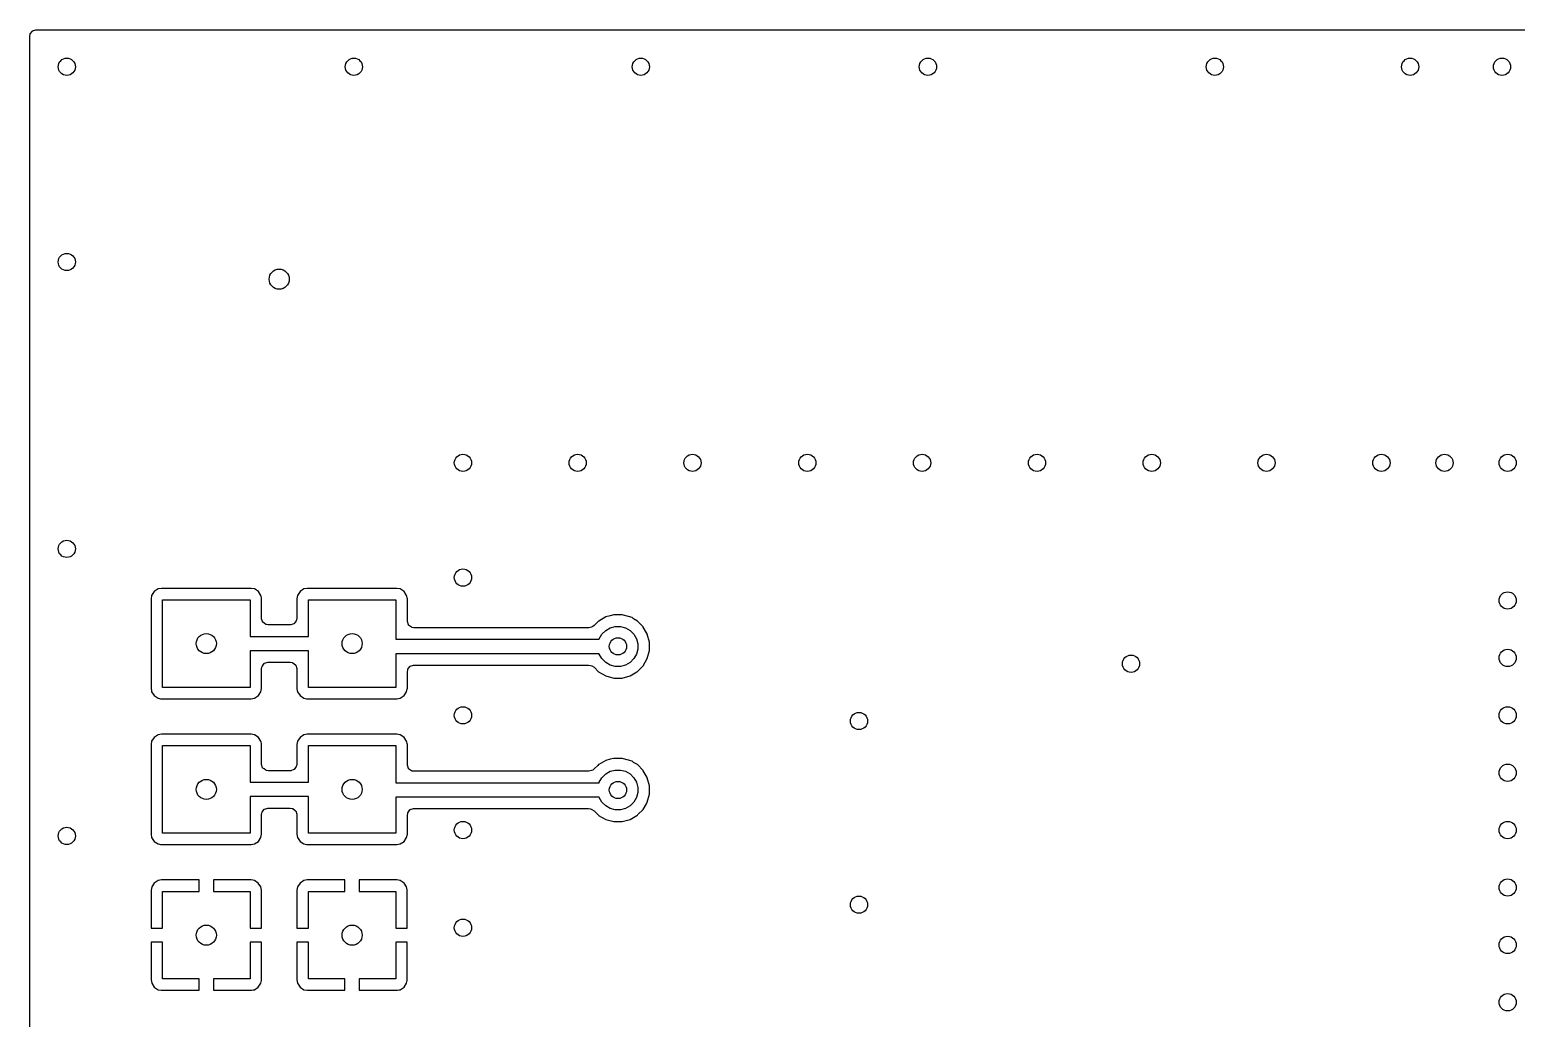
# Model space of a CAD drawing. Header units: inches. Extents: x 4.87 to 6.82, y -5.11 to -3.16.
# Drawn here: x 4.868 to 5.888, y -3.834 to -3.156 of the extents above; entities that cross this region are included whole.
import ezdxf

# ---------------------------------------------------------------- set-up
doc = ezdxf.new("R2010")
doc.units = ezdxf.units.IN
doc.header["$MEASUREMENT"] = 0
doc.layers.add('BLACK', color=250, linetype='CONTINUOUS')

msp = doc.modelspace()

# ---------------------------------------------------------------- linework, layer by layer
at = {"layer": 'BLACK', "linetype": 'CONTINUOUS'}
for p, q in [((4.8683, -3.1602), (4.8685, -3.159)), ((4.8683, -3.546), (4.8683, -3.1602)), ((4.8685, -3.159), (4.8686, -3.1585)), ((4.8686, -3.1585), (4.8701, -3.1566)), ((4.8701, -3.1565), (4.8702, -3.1564)), ((4.8701, -3.1566), (4.8701, -3.1565)), ((4.8702, -3.1564), (4.8725, -3.1557)), ((4.8725, -3.1557), (6.8201, -3.1557)), ((4.8683, -3.646), (4.8683, -3.546)), ((4.9519, -3.5437), (4.9515, -3.546)), ((4.9515, -3.546), (4.9515, -3.546)), ((4.9515, -3.546), (4.9515, -3.6075)), ((4.9515, -3.546), (4.9515, -3.546)), ((4.9537, -3.5411), (4.9519, -3.5437)), ((4.9519, -3.5437), (4.9519, -3.5437)), ((4.9563, -3.5393), (4.9537, -3.5411)), ((4.9537, -3.5411), (4.9537, -3.5411)), ((4.9586, -3.5389), (4.9563, -3.5393)), ((4.9563, -3.5393), (4.9563, -3.5393)), ((5.0201, -3.5389), (4.9586, -3.5389)), ((4.9586, -3.5389), (4.9586, -3.5389)), ((4.9586, -3.5389), (4.9586, -3.5389)), ((4.9594, -3.6068), (4.9594, -3.5468)), ((4.9594, -3.5468), (5.0194, -3.5468)), ((5.0194, -3.5468), (5.0194, -3.5719)), ((5.0224, -3.5393), (5.0201, -3.5389)), ((5.0201, -3.5389), (5.0201, -3.5389)), ((5.0201, -3.5389), (5.0201, -3.5389)), ((5.0201, -3.5389), (5.0201, -3.5389)), ((5.0201, -3.5389), (5.0201, -3.5389)), ((5.0224, -3.5393), (5.0224, -3.5393)), ((5.0224, -3.5393), (5.0224, -3.5393)), ((5.0224, -3.5393), (5.0224, -3.5393)), ((5.0251, -3.5411), (5.0224, -3.5393)), ((5.0268, -3.5437), (5.0251, -3.5411)), ((5.0251, -3.5411), (5.0251, -3.5411)), ((5.0251, -3.5411), (5.0251, -3.5411)), ((5.027, -3.5444), (5.0268, -3.5437)), ((5.0272, -3.5454), (5.027, -3.5444)), ((5.0273, -3.546), (5.0272, -3.5454)), ((5.0272, -3.5454), (5.0272, -3.5454)), ((5.0273, -3.5597), (5.0273, -3.546)), ((5.0273, -3.546), (5.0273, -3.546)), ((5.0273, -3.546), (5.0273, -3.546)), ((5.0519, -3.5437), (5.0515, -3.546)), ((5.0515, -3.546), (5.0515, -3.5594)), ((5.0537, -3.5411), (5.0519, -3.5437)), ((5.0519, -3.5437), (5.0519, -3.5437)), ((5.0563, -3.5393), (5.0537, -3.5411)), ((5.0537, -3.5411), (5.0537, -3.5411)), ((5.0586, -3.5389), (5.0563, -3.5393)), ((5.0563, -3.5393), (5.0563, -3.5393)), ((5.1201, -3.5389), (5.0586, -3.5389)), ((5.0586, -3.5389), (5.0586, -3.5389)), ((5.0586, -3.5389), (5.0586, -3.5389)), ((5.0594, -3.5719), (5.0594, -3.5468)), ((5.0594, -3.5468), (5.1194, -3.5468)), ((5.1194, -3.5468), (5.1194, -3.5738)), ((5.1224, -3.5393), (5.1201, -3.5389)), ((5.1201, -3.5389), (5.1201, -3.5389)), ((5.1201, -3.5389), (5.1201, -3.5389)), ((5.1201, -3.5389), (5.1201, -3.5389)), ((5.1201, -3.5389), (5.1201, -3.5389)), ((5.1224, -3.5393), (5.1224, -3.5393)), ((5.1224, -3.5393), (5.1224, -3.5393)), ((5.1224, -3.5393), (5.1224, -3.5393)), ((5.1251, -3.5411), (5.1224, -3.5393)), ((5.1268, -3.5437), (5.1251, -3.5411)), ((5.1251, -3.5411), (5.1251, -3.5411)), ((5.1251, -3.5411), (5.1251, -3.5411)), ((5.127, -3.5444), (5.1268, -3.5437)), ((5.1272, -3.5454), (5.127, -3.5444)), ((5.1273, -3.546), (5.1272, -3.5454)), ((5.1272, -3.5454), (5.1272, -3.5454)), ((5.1273, -3.5617), (5.1273, -3.546)), ((5.1273, -3.546), (5.1273, -3.546)), ((5.1273, -3.546), (5.1273, -3.546)), ((5.2664, -3.5577), (5.2633, -3.5585)), ((5.2688, -3.5571), (5.2664, -3.5577)), ((5.2664, -3.5577), (5.2664, -3.5577)), ((5.2745, -3.5571), (5.2688, -3.5571)), ((5.2789, -3.5582), (5.2745, -3.5571)), ((5.2745, -3.5571), (5.2745, -3.5571)), ((5.0279, -3.5616), (5.0273, -3.5597)), ((5.028, -3.562), (5.0279, -3.5616)), ((5.0281, -3.5622), (5.028, -3.562)), ((5.029, -3.5628), (5.0281, -3.5622)), ((5.0281, -3.5622), (5.0281, -3.5622)), ((5.0301, -3.5636), (5.029, -3.5628)), ((5.0306, -3.5638), (5.0301, -3.5636)), ((5.0301, -3.5636), (5.0301, -3.5636)), ((5.0301, -3.5636), (5.0301, -3.5636)), ((5.0301, -3.5636), (5.0301, -3.5636)), ((5.0318, -3.564), (5.0306, -3.5638)), ((5.0473, -3.564), (5.0318, -3.564)), ((5.0495, -3.5632), (5.0473, -3.564)), ((5.0497, -3.5631), (5.0495, -3.5632)), ((5.0511, -3.5611), (5.0497, -3.5631)), ((5.0513, -3.5606), (5.0511, -3.5611)), ((5.0515, -3.5594), (5.0513, -3.5606)), ((5.128, -3.564), (5.1273, -3.5617)), ((5.1281, -3.5642), (5.128, -3.564)), ((5.1301, -3.5656), (5.1281, -3.5642)), ((5.1281, -3.5642), (5.1281, -3.5642)), ((5.1306, -3.5657), (5.1301, -3.5656)), ((5.1318, -3.5659), (5.1306, -3.5657)), ((5.2518, -3.5659), (5.1318, -3.5659)), ((5.2536, -3.5655), (5.2518, -3.5659)), ((5.2544, -3.5651), (5.2536, -3.5655)), ((5.2554, -3.5643), (5.2544, -3.5651)), ((5.2579, -3.5619), (5.2554, -3.5643)), ((5.2583, -3.5614), (5.2579, -3.5619)), ((5.2579, -3.5619), (5.2579, -3.5619)), ((5.2585, -3.5613), (5.2583, -3.5614)), ((5.2583, -3.5614), (5.2583, -3.5614)), ((5.2583, -3.5614), (5.2583, -3.5614)), ((5.2583, -3.5614), (5.2583, -3.5614)), ((5.2633, -3.5585), (5.2585, -3.5613)), ((5.2585, -3.5613), (5.2585, -3.5613)), ((5.2607, -3.5704), (5.2633, -3.5678)), ((5.2633, -3.5585), (5.2633, -3.5585)), ((5.2633, -3.5678), (5.2664, -3.566)), ((5.2664, -3.566), (5.2699, -3.5651)), ((5.2699, -3.5651), (5.2735, -3.5651)), ((5.2735, -3.5651), (5.2769, -3.566)), ((5.2769, -3.566), (5.28, -3.5678)), ((5.2814, -3.5589), (5.2789, -3.5582)), ((5.2789, -3.5582), (5.2789, -3.5582)), ((5.28, -3.5678), (5.2826, -3.5704)), ((5.2823, -3.5598), (5.2814, -3.5589)), ((5.285, -3.5614), (5.2823, -3.5598)), ((5.289, -3.5654), (5.285, -3.5614)), ((5.285, -3.5614), (5.285, -3.5614)), ((5.285, -3.5614), (5.285, -3.5614)), ((5.289, -3.5655), (5.289, -3.5654)), ((5.289, -3.5654), (5.289, -3.5654)), ((5.289, -3.5654), (5.289, -3.5654)), ((5.2913, -3.5694), (5.289, -3.5655)), ((5.0194, -3.5719), (5.0594, -3.5719)), ((5.1194, -3.5738), (5.2588, -3.5738)), ((5.2588, -3.5738), (5.2589, -3.5735)), ((5.2589, -3.5735), (5.2607, -3.5704)), ((5.2826, -3.5704), (5.2844, -3.5735)), ((5.2844, -3.5735), (5.2853, -3.5769)), ((5.2853, -3.5769), (5.2853, -3.5805)), ((5.2918, -3.5702), (5.2913, -3.5694)), ((5.2913, -3.5694), (5.2913, -3.5694)), ((5.2913, -3.5694), (5.2913, -3.5694)), ((5.2918, -3.5704), (5.2918, -3.5702)), ((5.2933, -3.5759), (5.2918, -3.5704)), ((5.2933, -3.5816), (5.2933, -3.5759)), ((5.0594, -3.5817), (5.0194, -3.5817)), ((5.0194, -3.5817), (5.0194, -3.6068)), ((5.0594, -3.6068), (5.0594, -3.5817)), ((5.2588, -3.5837), (5.1194, -3.5837)), ((5.1194, -3.5837), (5.1194, -3.6068)), ((5.2589, -3.584), (5.2588, -3.5837)), ((5.2607, -3.5871), (5.2589, -3.584)), ((5.2633, -3.5897), (5.2607, -3.5871)), ((5.2826, -3.5871), (5.28, -3.5897)), ((5.2844, -3.584), (5.2826, -3.5871)), ((5.2853, -3.5805), (5.2844, -3.584)), ((5.2904, -3.5896), (5.2918, -3.5871)), ((5.2918, -3.5871), (5.2933, -3.5816)), ((5.2918, -3.5871), (5.2918, -3.5871)), ((5.2918, -3.5871), (5.2918, -3.5871)), ((5.0273, -3.5941), (5.0275, -3.5929)), ((5.0273, -3.6075), (5.0273, -3.5941)), ((5.0275, -3.5929), (5.0276, -3.5924)), ((5.0276, -3.5924), (5.029, -3.5904)), ((5.029, -3.5904), (5.0291, -3.5904)), ((5.0291, -3.5904), (5.0292, -3.5903)), ((5.0292, -3.5903), (5.0315, -3.5896)), ((5.0315, -3.5896), (5.047, -3.5896)), ((5.047, -3.5896), (5.0482, -3.5898)), ((5.0482, -3.5898), (5.0487, -3.5899)), ((5.0487, -3.5899), (5.0506, -3.5914)), ((5.0506, -3.5914), (5.0507, -3.5915)), ((5.0507, -3.5915), (5.0515, -3.5938)), ((5.0515, -3.5938), (5.0515, -3.6075)), ((5.1273, -3.5961), (5.1275, -3.5949)), ((5.1273, -3.6075), (5.1273, -3.5961)), ((5.1275, -3.5949), (5.1276, -3.5944)), ((5.1276, -3.5944), (5.129, -3.5924)), ((5.129, -3.5924), (5.1291, -3.5924)), ((5.1291, -3.5924), (5.1292, -3.5923)), ((5.1292, -3.5923), (5.1315, -3.5916)), ((5.1315, -3.5916), (5.2516, -3.5916)), ((5.2516, -3.5916), (5.2528, -3.5917)), ((5.2528, -3.5917), (5.2537, -3.592)), ((5.2537, -3.592), (5.2553, -3.593)), ((5.2553, -3.593), (5.2583, -3.5961)), ((5.2583, -3.5961), (5.2584, -3.5961)), ((5.2584, -3.5961), (5.2584, -3.5961)), ((5.2584, -3.5961), (5.2633, -3.5989)), ((5.2664, -3.5915), (5.2633, -3.5897)), ((5.2699, -3.5924), (5.2664, -3.5915)), ((5.2735, -3.5924), (5.2699, -3.5924)), ((5.2769, -3.5915), (5.2735, -3.5924)), ((5.28, -3.5897), (5.2769, -3.5915)), ((5.28, -3.5989), (5.2847, -3.5962)), ((5.2847, -3.5962), (5.2848, -3.5962)), ((5.2848, -3.5962), (5.2849, -3.5961)), ((5.2849, -3.5961), (5.2851, -3.596)), ((5.2851, -3.596), (5.2853, -3.5957)), ((5.2851, -3.596), (5.2851, -3.596)), ((5.2853, -3.5957), (5.289, -3.592)), ((5.289, -3.592), (5.2904, -3.5896)), ((4.9515, -3.6075), (4.9515, -3.6075)), ((4.9515, -3.6075), (4.9518, -3.6093)), ((5.0194, -3.6068), (4.9594, -3.6068)), ((5.0268, -3.6099), (5.0273, -3.6075)), ((5.0515, -3.6075), (5.0515, -3.6075)), ((5.0515, -3.6075), (5.0518, -3.6093)), ((5.1194, -3.6068), (5.0594, -3.6068)), ((5.1268, -3.6099), (5.1272, -3.6078)), ((5.1272, -3.6078), (5.1273, -3.6075)), ((5.2633, -3.5989), (5.2633, -3.5989)), ((5.2633, -3.5989), (5.2633, -3.5989)), ((5.2633, -3.5989), (5.2688, -3.6004)), ((5.2688, -3.6004), (5.2688, -3.6004)), ((5.2688, -3.6004), (5.2745, -3.6004)), ((5.2745, -3.6004), (5.28, -3.5989)), ((5.2745, -3.6004), (5.2745, -3.6004)), ((5.28, -3.5989), (5.28, -3.5989)), ((5.28, -3.5989), (5.28, -3.5989)), ((5.28, -3.5989), (5.28, -3.5989)), ((4.9518, -3.6093), (4.9519, -3.6097)), ((4.9519, -3.6097), (4.9519, -3.6099)), ((4.9519, -3.6099), (4.9519, -3.6099)), ((4.9519, -3.6099), (4.9537, -3.6125)), ((4.9537, -3.6125), (4.9563, -3.6142)), ((4.9563, -3.6142), (4.9572, -3.6144)), ((4.9572, -3.6144), (4.958, -3.6146)), ((4.958, -3.6146), (4.958, -3.6146)), ((4.958, -3.6146), (4.9584, -3.6146)), ((4.9584, -3.6146), (4.9584, -3.6146)), ((4.9584, -3.6146), (4.9585, -3.6147)), ((4.9585, -3.6147), (4.9586, -3.6147)), ((4.9586, -3.6147), (4.9586, -3.6147)), ((4.9586, -3.6147), (4.9586, -3.6147)), ((4.9586, -3.6147), (5.0201, -3.6147)), ((5.0201, -3.6147), (5.0224, -3.6142)), ((5.0201, -3.6147), (5.0201, -3.6147)), ((5.0224, -3.6142), (5.0251, -3.6125)), ((5.0251, -3.6125), (5.0268, -3.6099)), ((5.0518, -3.6093), (5.0519, -3.6097)), ((5.0519, -3.6097), (5.0519, -3.6099)), ((5.0519, -3.6099), (5.0519, -3.6099)), ((5.0519, -3.6099), (5.0537, -3.6125)), ((5.0537, -3.6125), (5.0563, -3.6142)), ((5.0563, -3.6142), (5.0572, -3.6144)), ((5.0572, -3.6144), (5.058, -3.6146)), ((5.058, -3.6146), (5.058, -3.6146)), ((5.058, -3.6146), (5.0584, -3.6146)), ((5.0584, -3.6146), (5.0584, -3.6146)), ((5.0584, -3.6146), (5.0585, -3.6147)), ((5.0585, -3.6147), (5.0586, -3.6147)), ((5.0586, -3.6147), (5.0586, -3.6147)), ((5.0586, -3.6147), (5.0586, -3.6147)), ((5.0586, -3.6147), (5.1201, -3.6147)), ((5.1201, -3.6147), (5.1224, -3.6142)), ((5.1201, -3.6147), (5.1201, -3.6147)), ((5.1224, -3.6142), (5.1251, -3.6125)), ((5.1251, -3.6125), (5.1268, -3.6099)), ((4.9563, -3.6393), (4.9537, -3.6411)), ((4.9586, -3.6389), (4.9563, -3.6393)), ((4.9563, -3.6393), (4.9563, -3.6393)), ((5.0201, -3.6389), (4.9586, -3.6389)), ((4.9586, -3.6389), (4.9586, -3.6389)), ((4.9586, -3.6389), (4.9586, -3.6389)), ((5.0224, -3.6393), (5.0201, -3.6389)), ((5.0201, -3.6389), (5.0201, -3.6389)), ((5.0201, -3.6389), (5.0201, -3.6389)), ((5.0201, -3.6389), (5.0201, -3.6389)), ((5.0201, -3.6389), (5.0201, -3.6389)), ((5.0224, -3.6393), (5.0224, -3.6393)), ((5.0224, -3.6393), (5.0224, -3.6393)), ((5.0224, -3.6393), (5.0224, -3.6393)), ((5.0242, -3.6405), (5.0224, -3.6393)), ((5.0563, -3.6393), (5.0537, -3.6411)), ((5.0586, -3.6389), (5.0563, -3.6393)), ((5.0563, -3.6393), (5.0563, -3.6393)), ((5.1201, -3.6389), (5.0586, -3.6389)), ((5.0586, -3.6389), (5.0586, -3.6389)), ((5.0586, -3.6389), (5.0586, -3.6389)), ((5.1224, -3.6393), (5.1201, -3.6389)), ((5.1201, -3.6389), (5.1201, -3.6389)), ((5.1201, -3.6389), (5.1201, -3.6389)), ((5.1201, -3.6389), (5.1201, -3.6389)), ((5.1201, -3.6389), (5.1201, -3.6389)), ((5.1224, -3.6393), (5.1224, -3.6393)), ((5.1224, -3.6393), (5.1224, -3.6393)), ((5.1224, -3.6393), (5.1224, -3.6393)), ((5.1242, -3.6405), (5.1224, -3.6393)), ((4.8683, -3.746), (4.8683, -3.646)), ((4.9519, -3.6437), (4.9515, -3.646)), ((4.9515, -3.646), (4.9515, -3.7075)), ((4.9537, -3.6411), (4.9519, -3.6437)), ((4.9519, -3.6437), (4.9519, -3.6437)), ((4.9537, -3.6411), (4.9537, -3.6411)), ((4.9594, -3.7068), (4.9594, -3.6468)), ((4.9594, -3.6468), (5.0194, -3.6468)), ((5.0194, -3.6468), (5.0194, -3.6719)), ((5.0251, -3.6411), (5.0242, -3.6405)), ((5.0268, -3.6437), (5.0251, -3.6411)), ((5.0251, -3.6411), (5.0251, -3.6411)), ((5.027, -3.6444), (5.0268, -3.6437)), ((5.0272, -3.6454), (5.027, -3.6444)), ((5.0273, -3.646), (5.0272, -3.6454)), ((5.0272, -3.6454), (5.0272, -3.6454)), ((5.0273, -3.6597), (5.0273, -3.646)), ((5.0273, -3.646), (5.0273, -3.646)), ((5.0273, -3.646), (5.0273, -3.646)), ((5.0519, -3.6437), (5.0515, -3.646)), ((5.0515, -3.646), (5.0515, -3.6594)), ((5.0537, -3.6411), (5.0519, -3.6437)), ((5.0519, -3.6437), (5.0519, -3.6437)), ((5.0537, -3.6411), (5.0537, -3.6411)), ((5.0594, -3.6719), (5.0594, -3.6468)), ((5.0594, -3.6468), (5.1194, -3.6468)), ((5.1194, -3.6468), (5.1194, -3.6722)), ((5.1251, -3.6411), (5.1242, -3.6405)), ((5.1268, -3.6437), (5.1251, -3.6411)), ((5.1251, -3.6411), (5.1251, -3.6411)), ((5.127, -3.6444), (5.1268, -3.6437)), ((5.1272, -3.6454), (5.127, -3.6444)), ((5.1273, -3.646), (5.1272, -3.6454)), ((5.1272, -3.6454), (5.1272, -3.6454)), ((5.1273, -3.6601), (5.1273, -3.646)), ((5.1273, -3.646), (5.1273, -3.646)), ((5.1273, -3.646), (5.1273, -3.646)), ((5.028, -3.662), (5.0273, -3.6597)), ((5.0515, -3.6594), (5.0513, -3.6606)), ((5.2583, -3.6598), (5.2579, -3.6603)), ((5.2585, -3.6598), (5.2583, -3.6598)), ((5.2583, -3.6598), (5.2583, -3.6598)), ((5.2583, -3.6598), (5.2583, -3.6598)), ((5.2583, -3.6598), (5.2583, -3.6598)), ((5.2633, -3.657), (5.2585, -3.6598)), ((5.2585, -3.6598), (5.2585, -3.6598)), ((5.2664, -3.6561), (5.2633, -3.657)), ((5.2633, -3.657), (5.2633, -3.657)), ((5.2688, -3.6555), (5.2664, -3.6561)), ((5.2664, -3.6561), (5.2664, -3.6561)), ((5.2745, -3.6555), (5.2688, -3.6555)), ((5.2789, -3.6567), (5.2745, -3.6555)), ((5.2745, -3.6555), (5.2745, -3.6555)), ((5.2814, -3.6574), (5.2789, -3.6567)), ((5.2789, -3.6567), (5.2789, -3.6567)), ((5.2823, -3.6583), (5.2814, -3.6574)), ((5.285, -3.6598), (5.2823, -3.6583)), ((5.289, -3.6639), (5.285, -3.6598)), ((5.285, -3.6598), (5.285, -3.6598)), ((5.285, -3.6598), (5.285, -3.6598)), ((5.0281, -3.6622), (5.028, -3.662)), ((5.028, -3.662), (5.028, -3.662)), ((5.029, -3.6628), (5.0281, -3.6622)), ((5.0281, -3.6622), (5.0281, -3.6622)), ((5.0301, -3.6636), (5.029, -3.6628)), ((5.0306, -3.6638), (5.0301, -3.6636)), ((5.0301, -3.6636), (5.0301, -3.6636)), ((5.0301, -3.6636), (5.0301, -3.6636)), ((5.0301, -3.6636), (5.0301, -3.6636)), ((5.0318, -3.664), (5.0306, -3.6638)), ((5.0473, -3.664), (5.0318, -3.664)), ((5.0495, -3.6632), (5.0473, -3.664)), ((5.0497, -3.6631), (5.0495, -3.6632)), ((5.0511, -3.6611), (5.0497, -3.6631)), ((5.0513, -3.6606), (5.0511, -3.6611)), ((5.128, -3.6624), (5.1273, -3.6601)), ((5.1281, -3.6626), (5.128, -3.6624)), ((5.1301, -3.664), (5.1281, -3.6626)), ((5.1281, -3.6626), (5.1281, -3.6626)), ((5.1306, -3.6642), (5.1301, -3.664)), ((5.1318, -3.6644), (5.1306, -3.6642)), ((5.2518, -3.6644), (5.1318, -3.6644)), ((5.2536, -3.6639), (5.2518, -3.6644)), ((5.2544, -3.6635), (5.2536, -3.6639)), ((5.2554, -3.6628), (5.2544, -3.6635)), ((5.2579, -3.6603), (5.2554, -3.6628)), ((5.2579, -3.6603), (5.2579, -3.6603)), ((5.2589, -3.6719), (5.2607, -3.6688)), ((5.2607, -3.6688), (5.2633, -3.6662)), ((5.2633, -3.6662), (5.2664, -3.6644)), ((5.2664, -3.6644), (5.2699, -3.6635)), ((5.2699, -3.6635), (5.2735, -3.6635)), ((5.2735, -3.6635), (5.2769, -3.6644)), ((5.2769, -3.6644), (5.28, -3.6662)), ((5.28, -3.6662), (5.2826, -3.6688)), ((5.2826, -3.6688), (5.2844, -3.6719)), ((5.2891, -3.664), (5.289, -3.6639)), ((5.289, -3.6639), (5.289, -3.6639)), ((5.289, -3.6639), (5.289, -3.6639)), ((5.2918, -3.6687), (5.2891, -3.664)), ((5.2891, -3.664), (5.2891, -3.664)), ((5.2918, -3.6688), (5.2918, -3.6687)), ((5.2933, -3.6743), (5.2918, -3.6688)), ((5.2918, -3.6688), (5.2918, -3.6688)), ((5.2918, -3.6688), (5.2918, -3.6688)), ((5.2918, -3.6688), (5.2918, -3.6688)), ((5.2918, -3.6688), (5.2918, -3.6688)), ((5.0194, -3.6719), (5.0594, -3.6719)), ((5.1194, -3.6722), (5.2588, -3.6722)), ((5.2588, -3.6722), (5.2589, -3.6719)), ((5.2844, -3.6719), (5.2853, -3.6754)), ((5.2853, -3.679), (5.2844, -3.6824)), ((5.2853, -3.6754), (5.2853, -3.679)), ((5.2918, -3.6855), (5.2933, -3.68)), ((5.2933, -3.68), (5.2933, -3.6743)), ((5.0594, -3.6817), (5.0194, -3.6817)), ((5.0194, -3.6817), (5.0194, -3.7068)), ((5.0276, -3.6924), (5.029, -3.6904)), ((5.029, -3.6904), (5.0291, -3.6904)), ((5.0291, -3.6904), (5.0292, -3.6903)), ((5.0292, -3.6903), (5.0315, -3.6896)), ((5.0315, -3.6896), (5.047, -3.6896)), ((5.047, -3.6896), (5.0482, -3.6898)), ((5.0482, -3.6898), (5.0487, -3.6899)), ((5.0487, -3.6899), (5.0506, -3.6914)), ((5.0594, -3.7068), (5.0594, -3.6817)), ((5.2588, -3.6821), (5.1194, -3.6821)), ((5.1194, -3.6821), (5.1194, -3.7068)), ((5.1292, -3.6907), (5.1315, -3.69)), ((5.1315, -3.69), (5.2516, -3.69)), ((5.2516, -3.69), (5.2528, -3.6902)), ((5.2528, -3.6902), (5.2537, -3.6905)), ((5.2537, -3.6905), (5.2553, -3.6914)), ((5.2589, -3.6824), (5.2588, -3.6821)), ((5.2607, -3.6856), (5.2589, -3.6824)), ((5.2633, -3.6881), (5.2607, -3.6856)), ((5.2664, -3.6899), (5.2633, -3.6881)), ((5.2699, -3.6908), (5.2664, -3.6899)), ((5.2769, -3.6899), (5.2735, -3.6908)), ((5.28, -3.6881), (5.2769, -3.6899)), ((5.2826, -3.6856), (5.28, -3.6881)), ((5.2844, -3.6824), (5.2826, -3.6856)), ((5.2853, -3.6941), (5.289, -3.6905)), ((5.289, -3.6905), (5.2912, -3.6866)), ((5.2912, -3.6866), (5.2918, -3.6855)), ((5.2918, -3.6855), (5.2918, -3.6855)), ((5.2918, -3.6855), (5.2918, -3.6855)), ((5.0273, -3.6941), (5.0275, -3.6929)), ((5.0273, -3.7075), (5.0273, -3.6941)), ((5.0275, -3.6928), (5.0276, -3.6924)), ((5.0275, -3.6929), (5.0275, -3.6928)), ((5.0506, -3.6914), (5.0507, -3.6915)), ((5.0507, -3.6915), (5.0515, -3.6938)), ((5.0515, -3.6938), (5.0515, -3.7075)), ((5.1273, -3.6945), (5.1275, -3.6933)), ((5.1273, -3.7075), (5.1273, -3.6945)), ((5.1275, -3.6933), (5.1276, -3.6928)), ((5.1276, -3.6928), (5.129, -3.6908)), ((5.129, -3.6908), (5.1291, -3.6908)), ((5.1291, -3.6908), (5.1292, -3.6907)), ((5.2553, -3.6914), (5.2583, -3.6945)), ((5.2583, -3.6945), (5.2584, -3.6945)), ((5.2584, -3.6945), (5.2584, -3.6946)), ((5.2584, -3.6946), (5.2633, -3.6974)), ((5.2633, -3.6974), (5.2633, -3.6974)), ((5.2633, -3.6974), (5.2633, -3.6974)), ((5.2633, -3.6974), (5.2688, -3.6988)), ((5.2688, -3.6988), (5.2688, -3.6988)), ((5.2688, -3.6988), (5.2745, -3.6988)), ((5.2735, -3.6908), (5.2699, -3.6908)), ((5.2745, -3.6988), (5.28, -3.6974)), ((5.2745, -3.6988), (5.2745, -3.6988)), ((5.28, -3.6974), (5.2847, -3.6946)), ((5.28, -3.6974), (5.28, -3.6974)), ((5.28, -3.6974), (5.28, -3.6974)), ((5.28, -3.6974), (5.28, -3.6974)), ((5.2847, -3.6946), (5.2848, -3.6946)), ((5.2848, -3.6946), (5.2849, -3.6946)), ((5.2849, -3.6946), (5.2851, -3.6945)), ((5.2851, -3.6944), (5.2853, -3.6941)), ((5.2851, -3.6945), (5.2851, -3.6944)), ((4.9515, -3.7075), (4.9515, -3.7075)), ((4.9515, -3.7075), (4.9519, -3.7099)), ((4.9519, -3.7099), (4.9519, -3.7099)), ((4.9519, -3.7099), (4.9537, -3.7125)), ((5.0194, -3.7068), (4.9594, -3.7068)), ((5.0251, -3.7125), (5.0268, -3.7099)), ((5.0268, -3.7099), (5.0273, -3.7075)), ((5.0515, -3.7075), (5.0515, -3.7075)), ((5.0515, -3.7075), (5.0519, -3.7099)), ((5.0519, -3.7099), (5.0519, -3.7099)), ((5.0519, -3.7099), (5.0537, -3.7125)), ((5.1194, -3.7068), (5.0594, -3.7068)), ((5.1251, -3.7125), (5.1268, -3.7099)), ((5.1268, -3.7099), (5.1273, -3.7075)), ((4.9537, -3.7125), (4.9563, -3.7142)), ((4.9563, -3.7142), (4.9572, -3.7144)), ((4.9572, -3.7144), (4.958, -3.7146)), ((4.958, -3.7146), (4.958, -3.7146)), ((4.958, -3.7146), (4.9584, -3.7146)), ((4.9584, -3.7146), (4.9584, -3.7146)), ((4.9584, -3.7146), (4.9585, -3.7147)), ((4.9585, -3.7147), (4.9586, -3.7147)), ((4.9586, -3.7147), (4.9586, -3.7147)), ((4.9586, -3.7147), (4.9586, -3.7147)), ((4.9586, -3.7147), (5.0201, -3.7147)), ((5.0201, -3.7147), (5.0224, -3.7142)), ((5.0201, -3.7147), (5.0201, -3.7147)), ((5.0224, -3.7142), (5.0251, -3.7125)), ((5.0537, -3.7125), (5.0563, -3.7142)), ((5.0563, -3.7142), (5.0572, -3.7144)), ((5.0572, -3.7144), (5.058, -3.7146)), ((5.058, -3.7146), (5.058, -3.7146)), ((5.058, -3.7146), (5.0584, -3.7146)), ((5.0584, -3.7146), (5.0584, -3.7146)), ((5.0584, -3.7146), (5.0585, -3.7147)), ((5.0585, -3.7147), (5.0586, -3.7147)), ((5.0586, -3.7147), (5.0586, -3.7147)), ((5.0586, -3.7147), (5.0586, -3.7147)), ((5.0586, -3.7147), (5.1201, -3.7147)), ((5.1201, -3.7147), (5.1224, -3.7142)), ((5.1201, -3.7147), (5.1201, -3.7147)), ((5.1224, -3.7142), (5.1251, -3.7125)), ((4.9537, -3.7411), (4.952, -3.7437)), ((4.9563, -3.7394), (4.9537, -3.7411)), ((4.9537, -3.7411), (4.9537, -3.7411)), ((4.9586, -3.7389), (4.9563, -3.7394)), ((4.9563, -3.7394), (4.9563, -3.7394)), ((4.9844, -3.7389), (4.9586, -3.7389)), ((4.9844, -3.7468), (4.9844, -3.7389)), ((4.9844, -3.7389), (4.9844, -3.7389)), ((4.9844, -3.7389), (4.9844, -3.7389)), ((4.9844, -3.7389), (4.9844, -3.7389)), ((4.9943, -3.7389), (4.9943, -3.7389)), ((4.9943, -3.7389), (4.9943, -3.7468)), ((5.0201, -3.7389), (4.9943, -3.7389)), ((4.9943, -3.7389), (4.9943, -3.7389)), ((5.0224, -3.7394), (5.0201, -3.7389)), ((5.0201, -3.7389), (5.0201, -3.7389)), ((5.025, -3.7411), (5.0224, -3.7394)), ((5.0224, -3.7394), (5.0224, -3.7394)), ((5.0268, -3.7437), (5.025, -3.7411)), ((5.025, -3.7411), (5.025, -3.7411)), ((5.0537, -3.7411), (5.052, -3.7437)), ((5.0563, -3.7394), (5.0537, -3.7411)), ((5.0537, -3.7411), (5.0537, -3.7411)), ((5.0586, -3.7389), (5.0563, -3.7394)), ((5.0563, -3.7394), (5.0563, -3.7394)), ((5.0844, -3.7389), (5.0586, -3.7389)), ((5.0844, -3.7468), (5.0844, -3.7389)), ((5.0844, -3.7389), (5.0844, -3.7389)), ((5.0844, -3.7389), (5.0844, -3.7389)), ((5.0844, -3.7389), (5.0844, -3.7389)), ((5.0943, -3.7389), (5.0943, -3.7389)), ((5.0943, -3.7389), (5.0943, -3.7468)), ((5.1201, -3.7389), (5.0943, -3.7389)), ((5.0943, -3.7389), (5.0943, -3.7389)), ((5.1224, -3.7394), (5.1201, -3.7389)), ((5.1201, -3.7389), (5.1201, -3.7389)), ((5.125, -3.7411), (5.1224, -3.7394)), ((5.1224, -3.7394), (5.1224, -3.7394)), ((5.1268, -3.7437), (5.125, -3.7411)), ((5.125, -3.7411), (5.125, -3.7411)), ((4.8683, -3.846), (4.8683, -3.746)), ((4.952, -3.7437), (4.9515, -3.746)), ((4.9515, -3.746), (4.9515, -3.7719)), ((4.9515, -3.746), (4.9515, -3.746)), ((4.952, -3.7437), (4.952, -3.7437)), ((4.9594, -3.7719), (4.9594, -3.7468)), ((4.9594, -3.7468), (4.9844, -3.7468)), ((4.9943, -3.7468), (5.0194, -3.7468)), ((5.0194, -3.7468), (5.0194, -3.7719)), ((5.0272, -3.746), (5.0268, -3.7437)), ((5.0272, -3.7719), (5.0272, -3.746)), ((5.0272, -3.746), (5.0272, -3.746)), ((5.0272, -3.746), (5.0272, -3.746)), ((5.052, -3.7437), (5.0515, -3.746)), ((5.0515, -3.746), (5.0515, -3.7719)), ((5.0515, -3.746), (5.0515, -3.746)), ((5.052, -3.7437), (5.052, -3.7437)), ((5.0594, -3.7719), (5.0594, -3.7468)), ((5.0594, -3.7468), (5.0844, -3.7468)), ((5.0943, -3.7468), (5.1194, -3.7468)), ((5.1194, -3.7468), (5.1194, -3.7719)), ((5.1272, -3.7458), (5.1268, -3.7437)), ((5.1272, -3.746), (5.1272, -3.7458)), ((5.1272, -3.7458), (5.1272, -3.7458)), ((5.1272, -3.7719), (5.1272, -3.746)), ((5.1272, -3.746), (5.1272, -3.746)), ((4.9515, -3.7719), (4.9515, -3.7719)), ((4.9515, -3.7719), (4.9594, -3.7719)), ((5.0194, -3.7719), (5.0272, -3.7719)), ((5.0272, -3.7719), (5.0272, -3.7719)), ((5.0272, -3.7719), (5.0272, -3.7719)), ((5.0515, -3.7719), (5.0515, -3.7719)), ((5.0515, -3.7719), (5.0594, -3.7719)), ((5.1194, -3.7719), (5.1272, -3.7719)), ((5.1272, -3.7719), (5.1272, -3.7719)), ((5.1272, -3.7719), (5.1272, -3.7719)), ((4.9515, -3.7817), (4.9515, -3.7817)), ((4.9515, -3.7817), (4.9515, -3.7817)), ((4.9515, -3.7817), (4.9515, -3.8075)), ((4.9594, -3.7817), (4.9515, -3.7817)), ((4.9594, -3.8068), (4.9594, -3.7817)), ((5.0272, -3.7817), (5.0194, -3.7817)), ((5.0194, -3.7817), (5.0194, -3.8068)), ((5.0272, -3.8075), (5.0272, -3.7817)), ((5.0272, -3.7817), (5.0272, -3.7817)), ((5.0272, -3.7817), (5.0272, -3.7817)), ((5.0272, -3.7817), (5.0272, -3.7817)), ((5.0515, -3.7817), (5.0515, -3.7817)), ((5.0515, -3.7817), (5.0515, -3.7817)), ((5.0515, -3.7817), (5.0515, -3.8075)), ((5.0594, -3.7817), (5.0515, -3.7817)), ((5.0594, -3.8068), (5.0594, -3.7817)), ((5.1272, -3.7817), (5.1194, -3.7817)), ((5.1194, -3.7817), (5.1194, -3.8068)), ((5.1272, -3.8075), (5.1272, -3.7817)), ((5.1272, -3.7817), (5.1272, -3.7817)), ((5.1272, -3.7817), (5.1272, -3.7817)), ((5.1272, -3.7817), (5.1272, -3.7817)), ((4.9515, -3.8075), (4.952, -3.8098)), ((4.952, -3.8098), (4.952, -3.8098)), ((4.952, -3.8098), (4.9537, -3.8124)), ((4.9537, -3.8124), (4.9537, -3.8124)), ((4.9537, -3.8124), (4.9563, -3.8142)), ((4.9844, -3.8068), (4.9594, -3.8068)), ((4.9844, -3.8146), (4.9844, -3.8068)), ((5.0194, -3.8068), (4.9943, -3.8068)), ((4.9943, -3.8068), (4.9943, -3.8146)), ((5.0224, -3.8142), (5.025, -3.8124)), ((5.025, -3.8124), (5.0268, -3.8098)), ((5.025, -3.8124), (5.025, -3.8124)), ((5.0268, -3.8098), (5.0272, -3.8078)), ((5.0272, -3.8077), (5.0272, -3.8075)), ((5.0272, -3.8078), (5.0272, -3.8077)), ((5.0515, -3.8075), (5.052, -3.8098)), ((5.052, -3.8098), (5.052, -3.8098)), ((5.052, -3.8098), (5.0537, -3.8124)), ((5.0537, -3.8124), (5.0537, -3.8124)), ((5.0537, -3.8124), (5.0563, -3.8142)), ((5.0844, -3.8068), (5.0594, -3.8068)), ((5.0844, -3.8146), (5.0844, -3.8068)), ((5.1194, -3.8068), (5.0943, -3.8068)), ((5.0943, -3.8068), (5.0943, -3.8146)), ((5.1224, -3.8142), (5.125, -3.8124)), ((5.125, -3.8124), (5.1268, -3.8098)), ((5.125, -3.8124), (5.125, -3.8124)), ((5.1268, -3.8098), (5.1272, -3.8078)), ((5.1272, -3.8077), (5.1272, -3.8075)), ((5.1272, -3.8078), (5.1272, -3.8077)), ((4.9563, -3.8142), (4.9585, -3.8146)), ((4.9585, -3.8146), (4.9586, -3.8146)), ((4.9586, -3.8146), (4.9586, -3.8146)), ((4.9586, -3.8146), (4.9586, -3.8146)), ((4.9586, -3.8146), (4.9586, -3.8146)), ((4.9586, -3.8146), (4.9844, -3.8146)), ((4.9844, -3.8146), (4.9844, -3.8146)), ((4.9844, -3.8146), (4.9844, -3.8146)), ((4.9943, -3.8146), (4.9943, -3.8146)), ((4.9943, -3.8146), (4.9943, -3.8146)), ((4.9943, -3.8146), (5.0201, -3.8146)), ((5.0201, -3.8146), (5.0201, -3.8146)), ((5.0201, -3.8146), (5.0203, -3.8146)), ((5.0203, -3.8146), (5.0204, -3.8146)), ((5.0204, -3.8146), (5.0216, -3.8144)), ((5.0216, -3.8144), (5.0224, -3.8142)), ((5.0224, -3.8142), (5.0224, -3.8142)), ((5.0224, -3.8142), (5.0224, -3.8142)), ((5.0563, -3.8142), (5.0585, -3.8146)), ((5.0585, -3.8146), (5.0586, -3.8146)), ((5.0586, -3.8146), (5.0586, -3.8146)), ((5.0586, -3.8146), (5.0586, -3.8146)), ((5.0586, -3.8146), (5.0586, -3.8146)), ((5.0586, -3.8146), (5.0844, -3.8146)), ((5.0844, -3.8146), (5.0844, -3.8146)), ((5.0844, -3.8146), (5.0844, -3.8146)), ((5.0943, -3.8146), (5.0943, -3.8146)), ((5.0943, -3.8146), (5.0943, -3.8146)), ((5.0943, -3.8146), (5.1201, -3.8146)), ((5.1201, -3.8146), (5.1201, -3.8146)), ((5.1201, -3.8146), (5.1203, -3.8146)), ((5.1203, -3.8146), (5.1204, -3.8146)), ((5.1204, -3.8146), (5.1216, -3.8144)), ((5.1216, -3.8144), (5.1224, -3.8142)), ((5.1224, -3.8142), (5.1224, -3.8142)), ((5.1224, -3.8142), (5.1224, -3.8142))]:
    msp.add_line(p, q, dxfattribs=at)
at = {"layer": 'BLACK'}
for centre, radius in [((4.8937, -3.1811), 0.00591), ((5.0906, -3.1811), 0.00591), ((5.2874, -3.1811), 0.00591), ((5.4843, -3.1811), 0.00591), ((5.6811, -3.1811), 0.00591), ((5.815, -3.1811), 0.00591), ((5.878, -3.1811), 0.00591), ((4.8937, -3.315), 0.00591), ((5.0394, -3.3268), 0.00689), ((5.1654, -3.4528), 0.00591), ((5.2441, -3.4528), 0.00591), ((5.3228, -3.4528), 0.00591), ((5.4016, -3.4528), 0.00591), ((5.4803, -3.4528), 0.00591), ((5.5591, -3.4528), 0.00591), ((5.6378, -3.4528), 0.00591), ((5.7165, -3.4528), 0.00591), ((5.7953, -3.4528), 0.00591), ((5.8386, -3.4528), 0.00591), ((5.8819, -3.4528), 0.00591), ((4.8937, -3.5118), 0.00591), ((5.1654, -3.5315), 0.00591), ((5.8819, -3.5472), 0.00591), ((4.9894, -3.5768), 0.00689), ((5.0894, -3.5768), 0.00689), ((5.2717, -3.5787), 0.00591), ((5.6236, -3.5906), 0.00591), ((5.8819, -3.5866), 0.00591), ((5.1654, -3.626), 0.00591), ((5.437, -3.6299), 0.00591), ((5.8819, -3.626), 0.00591), ((5.8819, -3.6654), 0.00591), ((4.9894, -3.6768), 0.00689), ((5.0894, -3.6768), 0.00689), ((5.2717, -3.6772), 0.00591), ((5.1654, -3.7047), 0.00591), ((5.8819, -3.7047), 0.00591), ((4.8937, -3.7087), 0.00591), ((5.8819, -3.7441), 0.00591), ((5.437, -3.7559), 0.00591), ((4.9894, -3.7768), 0.00689), ((5.0894, -3.7768), 0.00689), ((5.1654, -3.7717), 0.00591), ((5.8819, -3.7835), 0.00591), ((5.8819, -3.8228), 0.00591)]:
    msp.add_circle(centre, radius, dxfattribs=at)
at = {"layer": 'WHITE'}
for centre, radius in [((4.8937, -3.1811), 0.00591), ((5.0906, -3.1811), 0.00591), ((5.2874, -3.1811), 0.00591), ((5.4843, -3.1811), 0.00591), ((5.6811, -3.1811), 0.00591), ((5.815, -3.1811), 0.00591), ((5.878, -3.1811), 0.00591), ((4.8937, -3.315), 0.00591), ((5.0394, -3.3268), 0.00689), ((5.1654, -3.4528), 0.00591), ((5.2441, -3.4528), 0.00591), ((5.3228, -3.4528), 0.00591), ((5.4016, -3.4528), 0.00591), ((5.4803, -3.4528), 0.00591), ((5.5591, -3.4528), 0.00591), ((5.6378, -3.4528), 0.00591), ((5.7165, -3.4528), 0.00591), ((5.7953, -3.4528), 0.00591), ((5.8386, -3.4528), 0.00591), ((5.8819, -3.4528), 0.00591), ((4.8937, -3.5118), 0.00591), ((5.1654, -3.5315), 0.00591), ((5.8819, -3.5472), 0.00591), ((4.9894, -3.5768), 0.00689), ((5.0894, -3.5768), 0.00689), ((5.2717, -3.5787), 0.00591), ((5.6236, -3.5906), 0.00591), ((5.8819, -3.5866), 0.00591), ((5.1654, -3.626), 0.00591), ((5.437, -3.6299), 0.00591), ((5.8819, -3.626), 0.00591), ((5.8819, -3.6654), 0.00591), ((4.9894, -3.6768), 0.00689), ((5.0894, -3.6768), 0.00689), ((5.2717, -3.6772), 0.00591), ((5.1654, -3.7047), 0.00591), ((5.8819, -3.7047), 0.00591), ((4.8937, -3.7087), 0.00591), ((5.8819, -3.7441), 0.00591), ((5.437, -3.7559), 0.00591), ((4.9894, -3.7768), 0.00689), ((5.0894, -3.7768), 0.00689), ((5.1654, -3.7717), 0.00591), ((5.8819, -3.7835), 0.00591), ((5.8819, -3.8228), 0.00591)]:
    msp.add_circle(centre, radius, dxfattribs=at)

doc.saveas('drawing.dxf')
